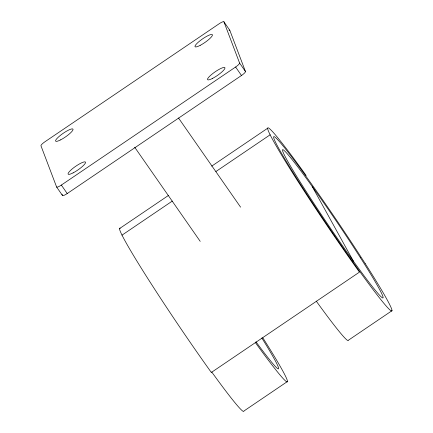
<?xml version="1.0" encoding="UTF-8"?>
<svg xmlns="http://www.w3.org/2000/svg" width="433" height="433" viewBox="0 0 433 433"><rect width="100%" height="100%" fill="white"/><g stroke="black" fill="none" stroke-linecap="round" stroke-linejoin="round"><path stroke-width="0.65" d="M56.604 186.991A5.266 1.072 -34.7 0 0 61.351 185.07L235.612 67.018A5.266 1.072 -34.7 0 0 239.579 63.034L223.931 21.818A5.266 1.072 -34.7 0 0 219.185 23.739L44.924 141.786A5.266 1.072 -34.7 0 0 40.956 145.769L56.604 186.991L62.476 195.472A5.266 1.072 -34.7 0 0 67.223 193.551L241.484 75.499A5.266 1.072 -34.7 0 0 245.451 71.515L229.804 30.299L223.931 21.818M119.492 228.608L168.681 195.283M211.721 166.131L267.616 128.265M122.003 235.151L172.312 201.069M215.91 171.538L270.127 134.804M287.485 381.495L243.92 411.009A105.371 5.191 55.9 0 1 211.715 371.979M392.044 310.661L348.478 340.176A105.371 5.191 55.9 0 1 316.269 301.146M178.526 118.014L240.596 207.169M134.679 147.22L200.219 241.36M239.579 63.034L245.451 71.515M235.612 67.018L241.484 75.499M61.351 185.07L67.223 193.551M312.188 186.471L353.393 261.142M62.006 194.222L62.476 195.472M306.131 175.489A115.903 5.71 55.9 0 0 267.81 127.832A115.903 5.71 55.9 0 0 297.168 180.133L305.297 192.745A115.903 5.71 55.9 0 0 359.45 272.124L211.331 372.467A115.903 5.71 55.9 0 1 157.179 293.087L149.049 280.476A115.903 5.71 55.9 0 1 120.222 228.229M229.025 30.18A5.266 1.072 -34.7 0 1 229.804 30.299M262.82 337.8A105.371 5.191 55.9 0 1 255.281 342.465M261.841 338.016A89.561 4.411 55.9 0 1 255.973 341.816M365.176 263.513L357.782 252.044A105.371 5.191 55.9 0 0 280.985 143.442A105.371 5.191 55.9 0 0 300.41 184.101L307.798 195.57A105.371 5.191 55.9 0 0 384.596 304.172A105.371 5.191 55.9 0 0 365.176 263.513M360.316 257.554L354.032 247.806A89.561 4.411 55.9 0 0 288.757 155.496A89.561 4.411 55.9 0 0 305.265 190.06L311.549 199.802A89.561 4.411 55.9 0 0 376.824 292.118A89.561 4.411 55.9 0 0 360.316 257.554M60.625 139.87A10.538 2.143 -34.7 0 0 73.02 129.234A10.538 2.143 -34.7 0 0 59.272 136.303A10.538 2.143 -34.7 0 0 60.625 139.87M200.138 45.378A10.538 2.143 -34.7 0 0 212.414 34.764A10.538 2.143 -34.7 0 0 198.585 41.941A10.538 2.143 -34.7 0 0 200.138 45.378M212.549 78.405A10.538 2.143 -34.7 0 0 224.944 67.77A10.538 2.143 -34.7 0 0 211.196 74.839A10.538 2.143 -34.7 0 0 212.549 78.405M73.145 172.848A10.538 2.143 -34.7 0 0 85.534 162.207A10.538 2.143 -34.7 0 0 71.786 169.276A10.538 2.143 -34.7 0 0 73.145 172.848"/></g></svg>
